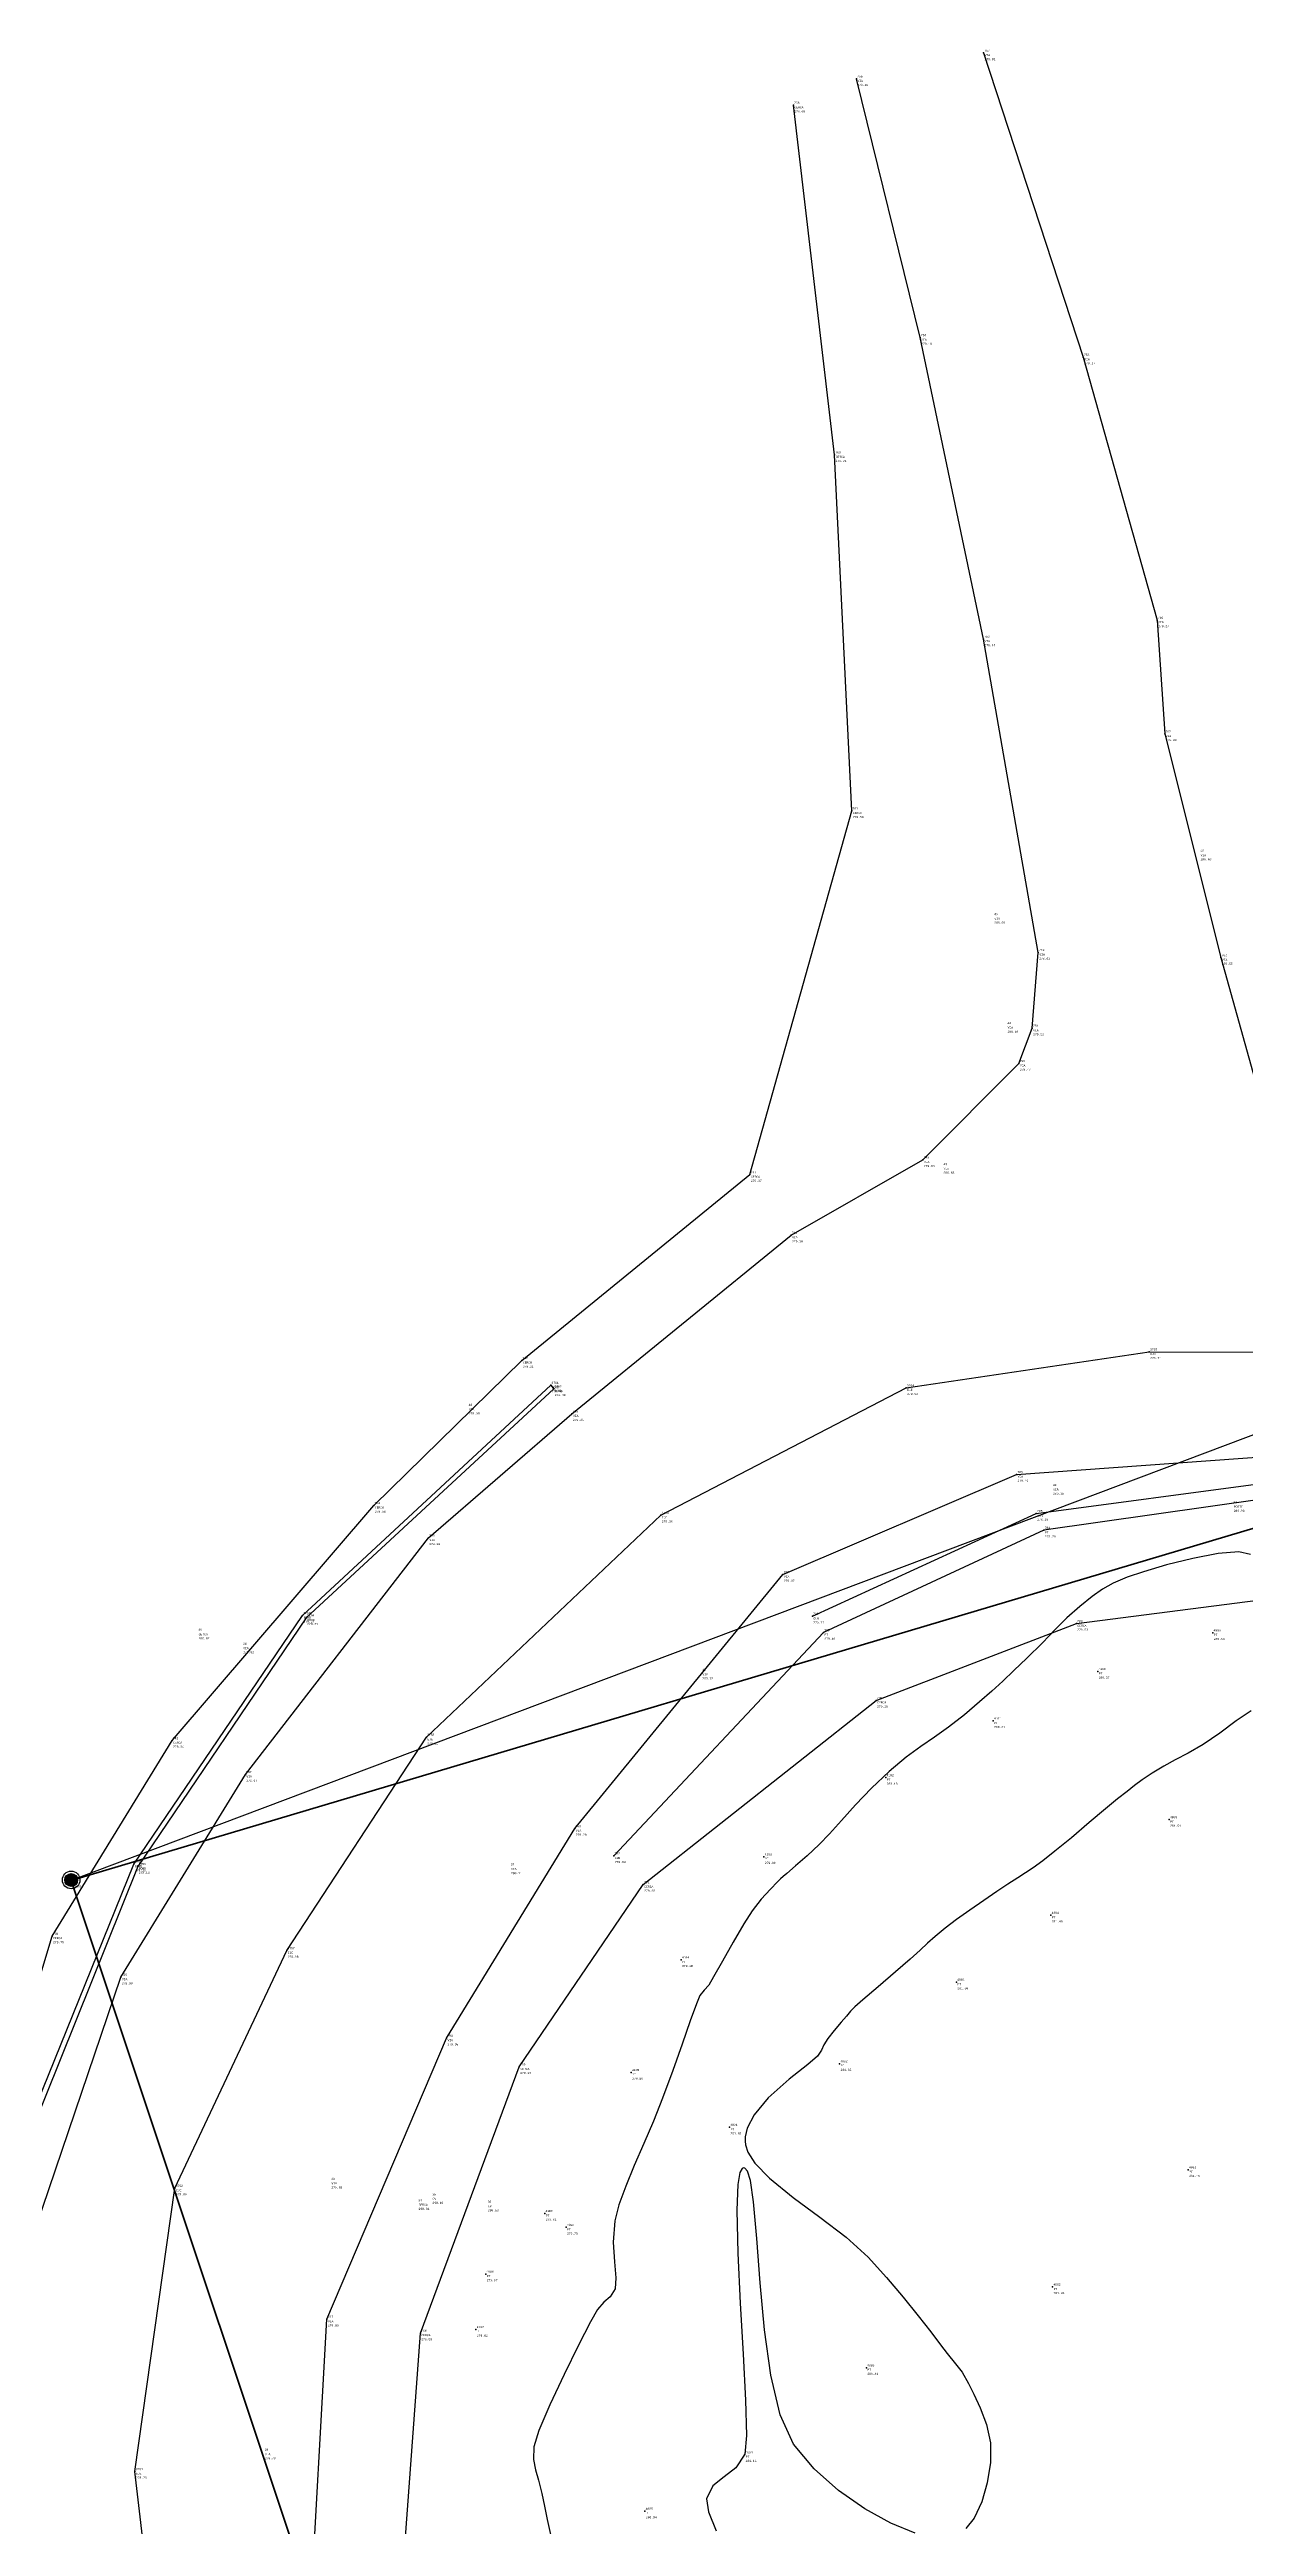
# Model space of a CAD drawing. Header units: metres. Extents: x 5050628 to 5051715, y 2427226 to 2427693.
# Drawn here: x 5050943.1 to 5050971.8, y 2427476.7 to 2427536.1 of the extents above; entities that cross this region are included whole.
import ezdxf
from ezdxf.enums import TextEntityAlignment as Align

# ---------------------------------------------------------------- set-up
doc = ezdxf.new("R2010")
doc.units = ezdxf.units.M
for name, color, linetype in [('1. Eje Vía', 7, 'Continuous'), ('Bordillo', 252, 'Continuous'), ('C-TOPO-MINR-N', 11, 'Continuous'), ('Cerca', 90, 'FENCELINE2'), ('Cuneta N', 150, 'Continuous'), ('CVL_PUNTO', 2, 'Continuous'), ('CVL_PUNTO_COR', 2, 'Continuous'), ('CVL_PUNTO_NUM', 2, 'Continuous'), ('POSTE', 2, 'Continuous'), ('Red Baja Tension', 30, 'Continuous'), ('Vía', 40, 'Continuous')]:
    doc.layers.add(name, color=color, linetype=linetype)
doc.layers.add('Linea del alumbrado', color=2, linetype='Continuous', lineweight=100)
doc.layers.add('Poste Baja tension', color=30, linetype='Continuous', lineweight=100)
doc.styles.add('MONOTXT4', font='monotxt4.shx')
doc.linetypes.add('FENCELINE2', pattern='A,0.25,-0.1,[132,ltypeshp.shx,S=0.1,R=0,X=-0.1,Y=0],-0.1,1', length=1.45)

# ---------------------------------------------------------------- blocks, each defined once
blk = doc.blocks.new('POSTE')
at = {"layer": 'POSTE'}
h = blk.add_hatch(color=30, dxfattribs=at)
edge = h.paths.add_edge_path()
edge.add_arc((992.96, 972.38), 0.558, 0, 360)
at = {"layer": 'POSTE', "color": 30}
for radius in [0.768, 0.558]:
    blk.add_circle((992.96, 972.38, 192.94), radius, dxfattribs=at)
blk = doc.blocks.new('A$Cd4a49434')
at = {"layer": 'POSTE', "xscale": 0.6787685145199105, "yscale": 0.6787685145199105, "zscale": 0.6787685145199105, "rotation": 349.84833}
blk.add_blockref('POSTE', (-779.25, -530.37, 158.25), dxfattribs=at)

msp = doc.modelspace()

# ---------------------------------------------------------------- linework, layer by layer
at = {"layer": '1. Eje Vía', "elevation": 280.286, "flags": 128}
msp.add_lwpolyline([(5050946.008, 2427470.643), (5050945.141, 2427478.061), (5050946.1, 2427484.854), (5050948.781, 2427490.552), (5050952.131, 2427495.671), (5050957.756, 2427500.99), (5050963.641, 2427504.048), (5050969.474, 2427504.908), (5050975.715, 2427504.89), (5050983.118, 2427503.618), (5050988.8, 2427502.216), (5050994.92, 2427500.118), (5051000.012, 2427496.777), (5051004.291, 2427492.048), (5051007.236, 2427486.339), (5051009.27, 2427481.095), (5051011.683, 2427474.781)], dxfattribs=at)
at = {"layer": 'Bordillo'}
msp.add_polyline3d([(5050942.491, 2427486.143, 279.527), (5050945.116, 2427492.627, 279.595), (5050949.162, 2427498.59, 279.734), (5050955.114, 2427504.109, 279.956), (5050955.186, 2427504.024, 279.957), (5050949.25, 2427498.531, 279.736), (5050945.208, 2427492.571, 279.598), (5050942.614, 2427486.106, 279.532)], dxfattribs=at)
at = {"layer": 'C-TOPO-MINR-N', "color": 32, "linetype": 'Continuous', "lineweight": -3}
for points in [[(5050971.903, 2427500.052, 280.966), (5050971.618, 2427500.117, 280.966), (5050971.125, 2427500.073, 280.966), (5050970.517, 2427499.956, 280.966), (5050969.889, 2427499.799, 280.966), (5050969.334, 2427499.638, 280.966), (5050968.946, 2427499.507, 280.966), (5050968.604, 2427499.361, 280.966), (5050968.347, 2427499.215, 280.966), (5050968.105, 2427499.04, 280.966), (5050967.807, 2427498.807, 280.966), (5050967.493, 2427498.535, 280.966), (5050967.212, 2427498.251, 280.966), (5050966.91, 2427497.933, 280.966), (5050966.533, 2427497.561, 280.966), (5050966.223, 2427497.267, 280.966), (5050965.957, 2427497.015, 280.966), (5050965.696, 2427496.775, 280.966), (5050965.403, 2427496.516, 280.966), (5050965.038, 2427496.208, 280.966), (5050964.658, 2427495.912, 280.966), (5050964.321, 2427495.674, 280.966), (5050963.995, 2427495.449, 280.966), (5050963.644, 2427495.189, 280.966), (5050963.236, 2427494.848, 280.966), (5050962.81, 2427494.445, 280.966), (5050962.429, 2427494.046, 280.966), (5050962.092, 2427493.674, 280.966), (5050961.801, 2427493.35, 280.966), (5050961.557, 2427493.096, 280.966), (5050961.266, 2427492.828, 280.966), (5050960.988, 2427492.583, 280.966), (5050960.777, 2427492.404, 280.966), (5050960.691, 2427492.332, 280.966), (5050960.626, 2427492.276, 280.966), (5050960.555, 2427492.205, 280.966), (5050960.383, 2427492.027, 280.966), (5050960.163, 2427491.782, 280.966), (5050959.946, 2427491.507, 280.966), (5050959.744, 2427491.192, 280.966), (5050959.49, 2427490.756, 280.966), (5050959.233, 2427490.299, 280.966), (5050959.022, 2427489.922, 280.966), (5050958.907, 2427489.726, 280.966), (5050958.794, 2427489.602, 280.966), (5050958.691, 2427489.473, 280.966), (5050958.609, 2427489.273, 280.966), (5050958.462, 2427488.866, 280.966), (5050958.268, 2427488.312, 280.966), (5050958.04, 2427487.674, 280.966), (5050957.797, 2427487.012, 280.966), (5050957.579, 2427486.466, 280.966), (5050957.347, 2427485.923, 280.966), (5050957.119, 2427485.397, 280.966), (5050956.914, 2427484.904, 280.966), (5050956.751, 2427484.458, 280.966), (5050956.65, 2427484.073, 280.966), (5050956.609, 2427483.558, 280.966), (5050956.64, 2427483.089, 280.966), (5050956.678, 2427482.704, 280.966), (5050956.658, 2427482.44, 280.966), (5050956.541, 2427482.252, 280.966), (5050956.392, 2427482.125, 280.966), (5050956.233, 2427481.946, 280.966), (5050956.071, 2427481.652, 280.966), (5050955.783, 2427481.091, 280.966), (5050955.435, 2427480.387, 280.966), (5050955.096, 2427479.663, 280.966), (5050954.831, 2427479.043, 280.966), (5050954.707, 2427478.651, 280.966), (5050954.698, 2427478.346, 280.966), (5050954.746, 2427478.101, 280.966), (5050954.823, 2427477.853, 280.966), (5050954.902, 2427477.538, 280.966), (5050954.963, 2427477.234, 280.966), (5050955.032, 2427476.909, 280.966), (5050955.109, 2427476.549, 280.966)], [(5050971.92, 2427496.301, 281.966), (5050971.561, 2427496.061, 281.966), (5050971.168, 2427495.766, 281.966), (5050970.765, 2427495.492, 281.966), (5050970.402, 2427495.285, 281.966), (5050970.097, 2427495.123, 281.966), (5050969.82, 2427494.974, 281.966), (5050969.542, 2427494.806, 281.966), (5050969.302, 2427494.644, 281.966), (5050969.119, 2427494.51, 281.966), (5050968.941, 2427494.369, 281.966), (5050968.714, 2427494.188, 281.966), (5050968.423, 2427493.95, 281.966), (5050968.03, 2427493.62, 281.966), (5050967.603, 2427493.26, 281.966), (5050967.211, 2427492.933, 281.966), (5050966.921, 2427492.703, 281.966), (5050966.69, 2427492.539, 281.966), (5050966.504, 2427492.419, 281.966), (5050966.317, 2427492.301, 281.966), (5050966.079, 2427492.145, 281.966), (5050965.819, 2427491.967, 281.966), (5050965.504, 2427491.753, 281.966), (5050965.169, 2427491.522, 281.966), (5050964.849, 2427491.294, 281.966), (5050964.579, 2427491.09, 281.966), (5050964.335, 2427490.891, 281.966), (5050964.153, 2427490.727, 281.966), (5050963.973, 2427490.559, 281.966), (5050963.738, 2427490.348, 281.966), (5050963.384, 2427490.044, 281.966), (5050962.966, 2427489.687, 281.966), (5050962.601, 2427489.375, 281.966), (5050962.41, 2427489.207, 281.966), (5050962.307, 2427489.096, 281.966), (5050962.21, 2427488.981, 281.966), (5050962.085, 2427488.839, 281.966), (5050961.914, 2427488.64, 281.966), (5050961.759, 2427488.442, 281.966), (5050961.668, 2427488.293, 281.966), (5050961.606, 2427488.167, 281.966), (5050961.514, 2427488.018, 281.966), (5050961.281, 2427487.821, 281.966), (5050960.835, 2427487.473, 281.966), (5050960.332, 2427487.019, 281.966), (5050959.992, 2427486.612, 281.966), (5050959.827, 2427486.296, 281.966), (5050959.778, 2427486.086, 281.966), (5050959.776, 2427485.982, 281.966), (5050959.787, 2427485.896, 281.966), (5050959.845, 2427485.721, 281.966), (5050960.014, 2427485.456, 281.966), (5050960.361, 2427485.094, 281.966), (5050960.93, 2427484.632, 281.966), (5050961.571, 2427484.161, 281.966), (5050962.198, 2427483.683, 281.966), (5050962.728, 2427483.2, 281.966), (5050963.167, 2427482.714, 281.966), (5050963.57, 2427482.239, 281.966), (5050963.929, 2427481.797, 281.966), (5050964.231, 2427481.41, 281.966), (5050964.468, 2427481.1, 281.966), (5050964.627, 2427480.888, 281.966), (5050964.827, 2427480.642, 281.966), (5050964.981, 2427480.442, 281.966), (5050965.134, 2427480.171, 281.966), (5050965.261, 2427479.918, 281.966), (5050965.418, 2427479.586, 281.966), (5050965.564, 2427479.191, 281.966), (5050965.66, 2427478.748, 281.966), (5050965.665, 2427478.274, 281.966), (5050965.587, 2427477.793, 281.966), (5050965.457, 2427477.338, 281.966), (5050965.269, 2427476.943, 281.966), (5050965.072, 2427476.693, 281.966)], [(5050963.857, 2427476.585, 281.966), (5050963.276, 2427476.824, 281.966), (5050962.647, 2427477.167, 281.966), (5050962.018, 2427477.604, 281.966), (5050961.434, 2427478.123, 281.966), (5050960.942, 2427478.714, 281.966), (5050960.62, 2427479.418, 281.966), (5050960.395, 2427480.369, 281.966), (5050960.242, 2427481.461, 281.966), (5050960.138, 2427482.589, 281.966), (5050960.059, 2427483.646, 281.966), (5050959.982, 2427484.528, 281.966), (5050959.906, 2427485.036, 281.966), (5050959.832, 2427485.266, 281.966), (5050959.773, 2427485.335, 281.966), (5050959.739, 2427485.341, 281.966), (5050959.707, 2427485.326, 281.966), (5050959.654, 2427485.231, 281.966), (5050959.602, 2427484.942, 281.966), (5050959.577, 2427484.328, 281.966), (5050959.6, 2427483.295, 281.966), (5050959.659, 2427482.099, 281.966), (5050959.73, 2427480.878, 281.966), (5050959.789, 2427479.774, 281.966), (5050959.812, 2427478.926, 281.966), (5050959.774, 2427478.475, 281.966), (5050959.557, 2427478.149, 281.966), (5050959.271, 2427477.93, 281.966), (5050959.005, 2427477.716, 281.966), (5050958.852, 2427477.403, 281.966), (5050958.898, 2427477.093, 281.966), (5050959.081, 2427476.637, 281.966)]]:
    msp.add_polyline3d(points, dxfattribs=at)
at = {"layer": 'Cerca', "flags": 128}
for points, elevation in [([(5050943.822, 2427413.849), (5050957.019, 2427417.11), (5050958.798, 2427420.411), (5050960.231, 2427425.451), (5050960.211, 2427428.839), (5050957.871, 2427434.561), (5050955.171, 2427439.799), (5050952.125, 2427445.483), (5050947.977, 2427453.439), (5050945.329, 2427458.805), (5050942.698, 2427464.379), (5050940.98, 2427470.196), (5050940.348, 2427476.46), (5050940.98, 2427483.689), (5050943.152, 2427490.902), (5050946.032, 2427495.589), (5050950.871, 2427501.227), (5050954.421, 2427504.704), (5050959.894, 2427509.158), (5050962.337, 2427517.881), (5050961.925, 2427526.421), (5050960.935, 2427534.803)], 278.059), ([(5050974.648, 2427403.009), (5050974.087, 2427403.657), (5050972.488, 2427408.229), (5050970.403, 2427411.399), (5050969.471, 2427413.283), (5050969.248, 2427415.495), (5050970.507, 2427420.085), (5050971.096, 2427422.2), (5050971.56, 2427426.841), (5050971.283, 2427429.947), (5050970.45, 2427433.378), (5050968.473, 2427438.338), (5050965.521, 2427444.127), (5050961.933, 2427450.972), (5050957.394, 2427459.623), (5050954.492, 2427465.268), (5050953.127, 2427468.349), (5050951.501, 2427474.751), (5050951.987, 2427481.382), (5050954.36, 2427487.765), (5050957.334, 2427492.135), (5050962.92, 2427496.553), (5050967.723, 2427498.394), (5050972.385, 2427498.997), (5050977.369, 2427497.848), (5050983.192, 2427496.549), (5050985.271, 2427496.424), (5050990.815, 2427495.224), (5050995.507, 2427492.991), (5050999.158, 2427489.401), (5051001.516, 2427485.378), (5051003.026, 2427482.619), (5051005.386, 2427476.192), (5051008.641, 2427468.572), (5051012.663, 2427457.628), (5051016.366, 2427448.797), (5051019.33, 2427441.846), (5051021.66, 2427436.096), (5051023.95, 2427430.261), (5051026.173, 2427412.444)], 279.535)]:
    msp.add_lwpolyline(points, dxfattribs=dict(at, elevation=elevation))
at = {"layer": 'Cuneta N'}
for points in [[(5051034.568, 2427409.43, 286.551), (5051030.294, 2427417.339, 285.906), (5051029.367, 2427421.011, 285.544), (5051026.394, 2427428.109, 285.215), (5051025.467, 2427430.878, 285.068), (5051022.864, 2427440.692, 284.632), (5051019.815, 2427449.403, 284.211), (5051016.56, 2427456.545, 283.961), (5051012.027, 2427467.684, 283.039), (5051008.397, 2427476.066, 282.518), (5051005.939, 2427482.62, 282.259), (5051004.399, 2427486.255, 282.131), (5051003.057, 2427489.236, 281.934), (5050999.736, 2427493.566, 281.67), (5050994.152, 2427496.681, 281.4), (5050989.32, 2427498.765, 280.951), (5050983.471, 2427500.115, 280.796), (5050978.179, 2427501.142, 280.62), (5050972.237, 2427501.381, 280.3), (5050966.946, 2427500.632, 280.246), (5050961.657, 2427498.178, 279.957), (5050956.628, 2427492.824, 279.505)], [(5050961.391, 2427498.569, 279.639), (5050966.763, 2427501.034, 279.746), (5050972.272, 2427501.766, 279.849), (5050978.256, 2427501.519, 280.136), (5050983.592, 2427500.616, 280.35), (5050989.498, 2427499.25, 280.577), (5050994.474, 2427497.374, 280.838), (5051000.015, 2427493.978, 281.25), (5051003.512, 2427489.458, 281.522), (5051004.86, 2427486.612, 281.655), (5051006.354, 2427483, 281.839), (5051008.797, 2427476.173, 282.305), (5051012.512, 2427467.91, 282.739), (5051016.987, 2427456.797, 283.594), (5051020.234, 2427449.872, 283.784), (5051023.372, 2427441.013, 284.257), (5051026.146, 2427431.159, 284.742), (5051027.138, 2427428.374, 285.086), (5051029.769, 2427421.1, 285.505), (5051031.867, 2427416.017, 285.927), (5051034.932, 2427410.555, 286.252)]]:
    msp.add_polyline3d(points, dxfattribs=at)
at = {"layer": 'CVL_PUNTO', "color": 4}
for p in [(5050965.499, 2427536.054, 279.479), (5050965.499, 2427536.054, 279.479), (5050962.447, 2427535.437, 279.62), (5050962.447, 2427535.437, 279.62), (5050960.935, 2427534.803, 279.123), (5050960.935, 2427534.803, 279.123), (5050963.977, 2427529.229, 279.564), (5050963.977, 2427529.229, 279.564), (5050967.889, 2427528.762, 279.637), (5050967.889, 2427528.762, 279.637), (5050961.925, 2427526.421, 279.672), (5050961.925, 2427526.421, 279.672), (5050965.496, 2427522.002, 279.91), (5050965.496, 2427522.002, 279.91), (5050969.663, 2427522.457, 279.738), (5050969.663, 2427522.457, 279.738), (5050969.842, 2427519.729, 279.871), (5050969.842, 2427519.729, 279.871), (5050962.337, 2427517.881, 279.967), (5050962.337, 2427517.881, 279.967), (5050966.811, 2427514.488, 280.091), (5050966.811, 2427514.488, 280.091), (5050971.19, 2427514.362, 280.016), (5050971.19, 2427514.362, 280.016), (5050966.664, 2427512.671, 279.687), (5050966.664, 2427512.671, 279.687), (5050966.345, 2427511.826, 279.941), (5050966.345, 2427511.826, 279.941), (5050964.043, 2427509.513, 280.101), (5050964.043, 2427509.513, 280.101), (5050959.894, 2427509.158, 279.837), (5050959.894, 2427509.158, 279.837), (5050960.881, 2427507.705, 279.962), (5050960.881, 2427507.705, 279.962), (5050969.474, 2427504.908, 280.181), (5050969.474, 2427504.908, 280.181), (5050954.421, 2427504.704, 279.672), (5050954.421, 2427504.704, 279.672), (5050955.114, 2427504.109, 279.956), (5050955.114, 2427504.109, 279.956), (5050955.186, 2427504.024, 279.957), (5050955.186, 2427504.024, 279.957), (5050963.641, 2427504.048, 279.99), (5050963.641, 2427504.048, 279.99), (5050955.624, 2427503.426, 279.745), (5050955.624, 2427503.426, 279.745), (5050966.29, 2427501.97, 279.961), (5050966.29, 2427501.97, 279.961), (5050950.871, 2427501.227, 279.542), (5050950.871, 2427501.227, 279.542), (5050957.756, 2427500.99, 279.831), (5050957.756, 2427500.99, 279.831), (5050966.763, 2427501.034, 279.746), (5050966.763, 2427501.034, 279.746), (5050966.946, 2427500.632, 280.246), (5050966.946, 2427500.632, 280.246), (5050952.179, 2427500.45, 279.594), (5050952.179, 2427500.45, 279.594), (5050960.683, 2427499.568, 279.837), (5050960.683, 2427499.568, 279.837), (5050949.162, 2427498.59, 279.734), (5050949.162, 2427498.59, 279.734), (5050949.25, 2427498.531, 279.736), (5050949.25, 2427498.531, 279.736), (5050961.391, 2427498.569, 279.639), (5050961.391, 2427498.569, 279.639), (5050967.723, 2427498.394, 279.997), (5050967.723, 2427498.394, 279.997), (5050961.657, 2427498.178, 279.957), (5050961.657, 2427498.178, 279.957), (5050970.997, 2427498.174, 280.993), (5050970.997, 2427498.174, 280.993), (5050968.235, 2427497.248, 280.836), (5050968.235, 2427497.248, 280.836), (5050962.92, 2427496.553, 279.86), (5050962.92, 2427496.553, 279.86), (5050965.727, 2427496.061, 280.675), (5050965.727, 2427496.061, 280.675), (5050946.032, 2427495.589, 279.406), (5050946.032, 2427495.589, 279.406), (5050952.131, 2427495.671, 279.579), (5050952.131, 2427495.671, 279.579), (5050947.789, 2427494.776, 279.433), (5050947.789, 2427494.776, 279.433), (5050963.151, 2427494.701, 280.594), (5050963.151, 2427494.701, 280.594), (5050955.691, 2427493.479, 279.665), (5050955.691, 2427493.479, 279.665), (5050969.951, 2427493.693, 281.974), (5050969.951, 2427493.693, 281.974), (5050945.116, 2427492.627, 279.595), (5050945.116, 2427492.627, 279.595), (5050945.208, 2427492.571, 279.598), (5050945.208, 2427492.571, 279.598), (5050956.628, 2427492.824, 279.505), (5050956.628, 2427492.824, 279.505), (5050960.228, 2427492.804, 280.448), (5050960.228, 2427492.804, 280.448), (5050943.61, 2427492.233, 279.007), (5050943.61, 2427492.233, 279.007), (5050957.334, 2427492.135, 279.665), (5050957.334, 2427492.135, 279.665), (5050967.11, 2427491.4, 281.961), (5050967.11, 2427491.4, 281.961), (5050943.152, 2427490.902, 279.213), (5050943.152, 2427490.902, 279.213), (5050948.781, 2427490.552, 279.45), (5050948.781, 2427490.552, 279.45), (5050944.802, 2427489.917, 279.46), (5050944.802, 2427489.917, 279.46), (5050958.242, 2427490.331, 280.362), (5050958.242, 2427490.331, 280.362), (5050964.847, 2427489.797, 281.964), (5050964.847, 2427489.797, 281.964), (5050952.614, 2427488.454, 279.512), (5050952.614, 2427488.454, 279.512), (5050954.36, 2427487.765, 279.615), (5050954.36, 2427487.765, 279.615), (5050957.046, 2427487.631, 280.269), (5050957.046, 2427487.631, 280.269), (5050962.044, 2427487.841, 281.82), (5050962.044, 2427487.841, 281.82), (5050959.404, 2427486.316, 281.492), (5050959.404, 2427486.316, 281.492), (5050970.407, 2427485.298, 281.921), (5050970.407, 2427485.298, 281.921), (5050946.1, 2427484.854, 279.345), (5050946.1, 2427484.854, 279.345), (5050954.97, 2427484.25, 280.078), (5050954.97, 2427484.25, 280.078), (5050955.481, 2427483.917, 280.22), (5050955.481, 2427483.917, 280.22), (5050953.554, 2427482.797, 280.135), (5050953.554, 2427482.797, 280.135), (5050967.154, 2427482.488, 281.893), (5050967.154, 2427482.488, 281.893), (5050949.746, 2427481.715, 279.319), (5050949.746, 2427481.715, 279.319), (5050951.987, 2427481.382, 279.344), (5050951.987, 2427481.382, 279.344), (5050953.32, 2427481.467, 280.088), (5050953.32, 2427481.467, 280.088), (5050962.687, 2427480.551, 281.273), (5050962.687, 2427480.551, 281.273), (5050945.141, 2427478.061, 279.221), (5050945.141, 2427478.061, 279.221), (5050959.766, 2427478.465, 281.596), (5050959.766, 2427478.465, 281.596), (5050957.374, 2427477.111, 281.408), (5050957.374, 2427477.111, 281.408)]:
    msp.add_point(p, dxfattribs=at)
at = {"layer": 'Linea del alumbrado', "elevation": 280.041, "flags": 128}
msp.add_lwpolyline([(5050812.867, 2427369.13), (5050833.83, 2427364.636), (5050857.843, 2427361.544), (5050881.81, 2427356.327), (5050912.191, 2427365.497), (5050933.547, 2427378.473), (5050946.337, 2427393.894), (5050969.149, 2427423.924), (5050960.949, 2427448.329), (5050950.71, 2427470.945), (5050943.61, 2427492.233), (5050972.115, 2427500.722), (5051002.946, 2427500.291), (5051019.315, 2427467.545), (5051026.921, 2427424.142), (5051037.766, 2427401.092)], dxfattribs=at)
at = {"layer": 'Red Baja Tension', "elevation": 285.981, "flags": 128}
msp.add_lwpolyline([(5051005.147, 2427515.419), (5050943.61, 2427492.233)], dxfattribs=at)
at = {"layer": 'Vía'}
for points in [[(5050965.499, 2427536.054, 279.479), (5050967.889, 2427528.762, 279.637), (5050969.663, 2427522.457, 279.738), (5050969.842, 2427519.729, 279.871), (5050971.19, 2427514.362, 280.016), (5050971.957, 2427511.619, 280.104), (5050972.361, 2427510.135, 280.04), (5050972.471, 2427508.424, 280.29), (5050974.968, 2427511.749, 280.444), (5050980.95, 2427513.266, 280.952), (5050987.332, 2427514.435, 281.949), (5050992.989, 2427515.828, 283.257), (5050998.216, 2427517.424, 284.54), (5051004.456, 2427519.372, 285.81), (5051009.724, 2427520.553, 287.173), (5051015.224, 2427521.999, 288.579), (5051020.404, 2427523.602, 289.993)], [(5050942.453, 2427482.988, 279.34), (5050944.802, 2427489.917, 279.46), (5050947.789, 2427494.776, 279.433), (5050952.179, 2427500.45, 279.594), (5050955.624, 2427503.426, 279.745), (5050960.881, 2427507.705, 279.962), (5050964.043, 2427509.513, 280.101), (5050966.345, 2427511.826, 279.941), (5050966.664, 2427512.671, 279.687), (5050966.811, 2427514.488, 280.091), (5050965.496, 2427522.002, 279.91), (5050963.977, 2427529.229, 279.564), (5050962.447, 2427535.437, 279.62)], [(5050949.336, 2427474.411, 279.202), (5050949.746, 2427481.715, 279.319), (5050952.614, 2427488.454, 279.512), (5050955.691, 2427493.479, 279.665), (5050960.683, 2427499.568, 279.837), (5050966.29, 2427501.97, 279.961), (5050972.496, 2427502.417, 280.193), (5050978.426, 2427502.463, 280.461), (5050983.533, 2427501.516, 280.733), (5050989.67, 2427500.039, 280.911), (5050994.797, 2427498.035, 281.099), (5051000.237, 2427494.306, 281.351), (5051004.012, 2427489.651, 281.641), (5051005.475, 2427486.809, 281.878), (5051006.859, 2427483.126, 282.022), (5051009.461, 2427476.467, 282.412)]]:
    msp.add_polyline3d(points, dxfattribs=at)

# ---------------------------------------------------------------- block references
at = {"layer": 'Poste Baja tension', "xscale": 0.4053535161564476, "yscale": 0.4053535161564476, "zscale": 0.4053535161564476, "rotation": 359.587882972625}
msp.add_blockref('A$Cd4a49434', (5050943.398, 2427492.035, 162.986), dxfattribs=at)

# ---------------------------------------------------------------- texts
at = {"layer": 'CVL_PUNTO_COR', "color": 4, "style": 'MONOTXT4'}
for s, p in [('279.01', (5050965.522, 2427535.931, 279.479)), ('279.15', (5050962.47, 2427535.314, 279.62)), ('278.66', (5050960.958, 2427534.68, 279.123)), ('279.10', (5050964, 2427529.106, 279.564)), ('279.17', (5050967.912, 2427528.639, 279.637)), ('279.21', (5050961.948, 2427526.298, 279.672)), ('279.27', (5050969.686, 2427522.334, 279.738)), ('279.44', (5050965.519, 2427521.879, 279.91)), ('279.40', (5050969.865, 2427519.606, 279.871)), ('279.50', (5050962.36, 2427517.758, 279.967)), ('279.62', (5050966.834, 2427514.365, 280.091)), ('279.55', (5050971.213, 2427514.239, 280.016)), ('279.22', (5050966.687, 2427512.548, 279.687)), ('279.47', (5050966.368, 2427511.703, 279.941)), ('279.37', (5050959.917, 2427509.035, 279.837)), ('279.63', (5050964.066, 2427509.39, 280.101)), ('279.50', (5050960.904, 2427507.582, 279.962)), ('279.71', (5050969.497, 2427504.785, 280.181)), ('279.21', (5050954.444, 2427504.581, 279.672)), ('279.49', (5050955.137, 2427503.986, 279.956)), ('279.49', (5050955.209, 2427503.901, 279.957)), ('279.52', (5050963.664, 2427503.925, 279.99)), ('279.28', (5050955.647, 2427503.303, 279.745)), ('279.49', (5050966.313, 2427501.847, 279.961)), ('279.08', (5050950.894, 2427501.104, 279.542)), ('279.36', (5050957.779, 2427500.867, 279.831)), ('279.28', (5050966.786, 2427500.911, 279.746)), ('279.13', (5050952.202, 2427500.327, 279.594)), ('279.78', (5050966.969, 2427500.509, 280.246)), ('279.37', (5050960.706, 2427499.445, 279.837)), ('279.27', (5050949.185, 2427498.467, 279.734)), ('279.27', (5050949.273, 2427498.408, 279.736)), ('279.17', (5050961.414, 2427498.446, 279.639)), ('279.53', (5050967.746, 2427498.271, 279.997)), ('279.49', (5050961.68, 2427498.055, 279.957)), ('280.53', (5050971.02, 2427498.051, 280.993)), ('280.37', (5050968.258, 2427497.125, 280.836)), ('279.39', (5050962.943, 2427496.43, 279.86)), ('280.21', (5050965.75, 2427495.938, 280.675)), ('278.94', (5050946.055, 2427495.466, 279.406)), ('279.11', (5050952.154, 2427495.548, 279.579)), ('278.97', (5050947.812, 2427494.653, 279.433)), ('280.13', (5050963.174, 2427494.578, 280.594)), ('281.51', (5050969.974, 2427493.57, 281.974)), ('279.20', (5050955.714, 2427493.356, 279.665)), ('279.13', (5050945.139, 2427492.504, 279.595)), ('279.13', (5050945.231, 2427492.448, 279.598)), ('279.04', (5050956.651, 2427492.701, 279.505)), ('279.98', (5050960.251, 2427492.681, 280.448)), ('278.54', (5050943.633, 2427492.11, 279.007)), ('279.20', (5050957.357, 2427492.012, 279.665)), ('281.49', (5050967.133, 2427491.277, 281.961)), ('278.75', (5050943.175, 2427490.779, 279.213)), ('278.98', (5050948.804, 2427490.429, 279.45)), ('279.90', (5050958.265, 2427490.208, 280.362)), ('278.99', (5050944.825, 2427489.794, 279.46)), ('281.50', (5050964.87, 2427489.674, 281.964)), ('279.05', (5050952.637, 2427488.331, 279.512)), ('279.15', (5050954.383, 2427487.642, 279.615)), ('281.35', (5050962.067, 2427487.718, 281.82)), ('279.80', (5050957.069, 2427487.508, 280.269)), ('281.03', (5050959.427, 2427486.193, 281.492)), ('281.45', (5050970.43, 2427485.175, 281.921)), ('278.88', (5050946.123, 2427484.731, 279.345)), ('279.61', (5050954.993, 2427484.127, 280.078)), ('279.75', (5050955.504, 2427483.794, 280.22)), ('279.67', (5050953.577, 2427482.674, 280.135)), ('281.43', (5050967.177, 2427482.365, 281.893)), ('278.85', (5050949.769, 2427481.592, 279.319)), ('278.88', (5050952.01, 2427481.259, 279.344)), ('279.62', (5050953.343, 2427481.344, 280.088)), ('280.81', (5050962.71, 2427480.428, 281.273)), ('281.13', (5050959.789, 2427478.342, 281.596)), ('278.75', (5050945.164, 2427477.938, 279.221)), ('280.94', (5050957.397, 2427476.988, 281.408))]:
    msp.add_text(s, height=0.05, dxfattribs=at).set_placement(p, align=Align.TOP_LEFT)
at = {"layer": 'CVL_PUNTO_COR', "color": 0, "style": 'MONOTXT4'}
for s, p in [('280.63', (5050970.704, 2427516.744, 281.097)), ('280.68', (5050965.756, 2427515.224, 281.149)), ('280.54', (5050966.073, 2427512.613, 281.005)), ('280.68', (5050964.538, 2427509.23, 281.151)), ('279.98', (5050953.148, 2427503.458, 280.443)), ('280.85', (5050967.165, 2427501.536, 281.321)), ('280.96', (5050971.498, 2427501.123, 281.426)), ('280.02', (5050946.667, 2427498.064, 280.485)), ('279.82', (5050947.736, 2427497.732, 280.284)), ('280.32', (5050958.752, 2427497.104, 280.787)), ('280.11', (5050954.161, 2427492.435, 280.581)), ('279.88', (5050949.853, 2427484.897, 280.343)), ('280.31', (5050951.943, 2427484.385, 280.776)), ('280.49', (5050952.278, 2427484.529, 280.96)), ('280.53', (5050953.606, 2427484.35, 280.999)), ('279.79', (5050948.256, 2427478.405, 280.258))]:
    msp.add_text(s, height=0.05, dxfattribs=at).set_placement(p, align=Align.TOP_LEFT)
at = {"layer": 'CVL_PUNTO_NUM', "color": 4, "style": 'MONOTXT4'}
for s, p in [('757', (5050965.517, 2427536.072, 279.479)), ('755', (5050962.465, 2427535.455, 279.62)), ('756', (5050960.953, 2427534.821, 279.123)), ('754', (5050963.995, 2427529.247, 279.564)), ('758', (5050967.907, 2427528.78, 279.637)), ('760', (5050961.943, 2427526.439, 279.672)), ('753', (5050965.514, 2427522.02, 279.91)), ('759', (5050969.681, 2427522.475, 279.738)), ('762', (5050969.86, 2427519.747, 279.871)), ('761', (5050962.355, 2427517.899, 279.967)), ('752', (5050966.829, 2427514.506, 280.091)), ('763', (5050971.208, 2427514.38, 280.016)), ('751', (5050966.682, 2427512.689, 279.687)), ('750', (5050966.363, 2427511.844, 279.941)), ('749', (5050964.061, 2427509.531, 280.101)), ('747', (5050959.912, 2427509.176, 279.837)), ('748', (5050960.899, 2427507.723, 279.962)), ('746', (5050954.439, 2427504.722, 279.672)), ('3767', (5050969.492, 2427504.926, 280.181)), ('3761', (5050955.132, 2427504.127, 279.956)), ('3762', (5050955.204, 2427504.042, 279.957)), ('3764', (5050963.659, 2427504.066, 279.99)), ('745', (5050955.642, 2427503.444, 279.745)), ('786', (5050966.308, 2427501.988, 279.961)), ('744', (5050950.889, 2427501.245, 279.542)), ('3763', (5050957.774, 2427501.008, 279.831)), ('785', (5050966.781, 2427501.052, 279.746)), ('784', (5050966.964, 2427500.65, 280.246)), ('743', (5050952.197, 2427500.468, 279.594)), ('787', (5050960.701, 2427499.586, 279.837)), ('3759', (5050949.18, 2427498.608, 279.734)), ('3760', (5050949.268, 2427498.549, 279.736)), ('788', (5050961.409, 2427498.587, 279.639)), ('789', (5050961.675, 2427498.196, 279.957)), ('783', (5050967.741, 2427498.412, 279.997)), ('4099', (5050971.015, 2427498.192, 280.993)), ('4100', (5050968.253, 2427497.266, 280.836)), ('790', (5050962.938, 2427496.571, 279.86)), ('4101', (5050965.745, 2427496.079, 280.675)), ('741', (5050946.05, 2427495.607, 279.406)), ('3758', (5050952.149, 2427495.689, 279.579)), ('742', (5050947.807, 2427494.794, 279.433)), ('4102', (5050963.169, 2427494.719, 280.594)), ('793', (5050955.709, 2427493.497, 279.665)), ('4095', (5050969.969, 2427493.711, 281.974)), ('792', (5050956.646, 2427492.842, 279.505)), ('4103', (5050960.246, 2427492.822, 280.448)), ('740', (5050943.628, 2427492.251, 279.007)), ('3755', (5050945.134, 2427492.645, 279.595)), ('3756', (5050945.226, 2427492.589, 279.598)), ('791', (5050957.352, 2427492.153, 279.665)), ('4094', (5050967.128, 2427491.418, 281.961)), ('738', (5050943.17, 2427490.92, 279.213)), ('3757', (5050948.799, 2427490.57, 279.45)), ('739', (5050944.82, 2427489.935, 279.46)), ('4104', (5050958.26, 2427490.349, 280.362)), ('4093', (5050964.865, 2427489.815, 281.964)), ('794', (5050952.632, 2427488.472, 279.512)), ('795', (5050954.378, 2427487.783, 279.615)), ('4105', (5050957.064, 2427487.649, 280.269)), ('4092', (5050962.062, 2427487.859, 281.82)), ('4091', (5050959.422, 2427486.334, 281.492)), ('4081', (5050970.425, 2427485.316, 281.921)), ('3752', (5050946.118, 2427484.872, 279.345)), ('4106', (5050954.988, 2427484.268, 280.078)), ('4090', (5050955.499, 2427483.935, 280.22)), ('4089', (5050953.572, 2427482.815, 280.135)), ('4082', (5050967.172, 2427482.506, 281.893)), ('797', (5050949.764, 2427481.733, 279.319)), ('796', (5050952.005, 2427481.4, 279.344)), ('4107', (5050953.338, 2427481.485, 280.088)), ('4083', (5050962.705, 2427480.569, 281.273)), ('3751', (5050945.159, 2427478.079, 279.221)), ('4084', (5050959.784, 2427478.483, 281.596)), ('4085', (5050957.392, 2427477.129, 281.408))]:
    msp.add_text(s, height=0.05, dxfattribs=at).set_placement(p, align=Align.BOTTOM_LEFT)
for s, p in [('VIA', (5050965.524, 2427536.029, 279.479)), ('VIA', (5050962.472, 2427535.412, 279.62)), ('CERCA', (5050960.96, 2427534.778, 279.123)), ('VIA', (5050964.002, 2427529.204, 279.564)), ('VIA', (5050967.914, 2427528.737, 279.637)), ('CERCA', (5050961.95, 2427526.396, 279.672)), ('VIA', (5050965.521, 2427521.977, 279.91)), ('VIA', (5050969.688, 2427522.432, 279.738)), ('VIA', (5050969.867, 2427519.704, 279.871)), ('CERCA', (5050962.362, 2427517.856, 279.967)), ('VIA', (5050966.836, 2427514.463, 280.091)), ('VIA', (5050971.215, 2427514.337, 280.016)), ('VIA', (5050966.689, 2427512.646, 279.687)), ('VIA', (5050966.37, 2427511.801, 279.941)), ('CERCA', (5050959.919, 2427509.133, 279.837)), ('VIA', (5050964.068, 2427509.488, 280.101)), ('VIA', (5050960.906, 2427507.68, 279.962)), ('EJE', (5050969.499, 2427504.883, 280.181)), ('CERCA', (5050954.446, 2427504.679, 279.672)), ('BORD', (5050955.139, 2427504.084, 279.956)), ('BORD', (5050955.211, 2427503.999, 279.957)), ('EJE', (5050963.666, 2427504.023, 279.99)), ('VIA', (5050955.649, 2427503.401, 279.745)), ('VIA', (5050966.315, 2427501.945, 279.961)), ('CERCA', (5050950.896, 2427501.202, 279.542)), ('EJE', (5050957.781, 2427500.965, 279.831)), ('CUN', (5050966.788, 2427501.009, 279.746)), ('PT', (5050966.971, 2427500.607, 280.246)), ('VIA', (5050952.204, 2427500.425, 279.594)), ('VIA', (5050960.708, 2427499.543, 279.837)), ('BORD', (5050949.187, 2427498.565, 279.734)), ('BORD', (5050949.275, 2427498.506, 279.736)), ('CUN', (5050961.416, 2427498.544, 279.639)), ('CERCA', (5050967.748, 2427498.369, 279.997)), ('PT', (5050961.682, 2427498.153, 279.957)), ('PT', (5050971.022, 2427498.149, 280.993)), ('PT', (5050968.26, 2427497.223, 280.836)), ('CERCA', (5050962.945, 2427496.528, 279.86)), ('PT', (5050965.752, 2427496.036, 280.675)), ('CERCA', (5050946.057, 2427495.564, 279.406)), ('EJE', (5050952.156, 2427495.646, 279.579)), ('VIA', (5050947.814, 2427494.751, 279.433)), ('PT', (5050963.176, 2427494.676, 280.594)), ('PT', (5050969.976, 2427493.668, 281.974)), ('VIA', (5050955.716, 2427493.454, 279.665)), ('BORD', (5050945.141, 2427492.602, 279.595)), ('BORD', (5050945.233, 2427492.546, 279.598)), ('CUN', (5050956.653, 2427492.799, 279.505)), ('PT', (5050960.253, 2427492.779, 280.448)), ('PBT', (5050943.635, 2427492.208, 279.007)), ('CERCA', (5050957.359, 2427492.11, 279.665)), ('PT', (5050967.135, 2427491.375, 281.961)), ('CERCA', (5050943.177, 2427490.877, 279.213)), ('EJE', (5050948.806, 2427490.527, 279.45)), ('PT', (5050958.267, 2427490.306, 280.362)), ('VIA', (5050944.827, 2427489.892, 279.46)), ('PT', (5050964.872, 2427489.772, 281.964)), ('VIA', (5050952.639, 2427488.429, 279.512)), ('CERCA', (5050954.385, 2427487.74, 279.615)), ('PT', (5050957.071, 2427487.606, 280.269)), ('PT', (5050962.069, 2427487.816, 281.82)), ('PT', (5050959.429, 2427486.291, 281.492)), ('PT', (5050970.432, 2427485.273, 281.921)), ('EJE', (5050946.125, 2427484.829, 279.345)), ('PT', (5050954.995, 2427484.225, 280.078)), ('PT', (5050955.506, 2427483.892, 280.22)), ('PT', (5050953.579, 2427482.772, 280.135)), ('PT', (5050967.179, 2427482.463, 281.893)), ('VIA', (5050949.771, 2427481.69, 279.319)), ('CERCA', (5050952.012, 2427481.357, 279.344)), ('PT', (5050953.345, 2427481.442, 280.088)), ('PT', (5050962.712, 2427480.526, 281.273)), ('EJE', (5050945.166, 2427478.036, 279.221)), ('PT', (5050959.791, 2427478.44, 281.596)), ('PT', (5050957.399, 2427477.086, 281.408))]:
    msp.add_text(s, height=0.05, dxfattribs=at).set_placement(p, align=Align.TOP_LEFT)
at = {"layer": 'CVL_PUNTO_NUM', "color": 0, "style": 'MONOTXT4'}
for s, p in [('46', (5050970.699, 2427516.885, 281.097)), ('45', (5050965.751, 2427515.365, 281.149)), ('44', (5050966.068, 2427512.754, 281.005)), ('43', (5050964.533, 2427509.371, 281.151)), ('40', (5050953.143, 2427503.599, 280.443)), ('42', (5050967.16, 2427501.677, 281.321)), ('60', (5050971.493, 2427501.264, 281.426)), ('39', (5050946.662, 2427498.205, 280.485)), ('38', (5050947.731, 2427497.873, 280.284)), ('41', (5050958.747, 2427497.245, 280.787)), ('37', (5050954.156, 2427492.576, 280.581)), ('33', (5050949.848, 2427485.038, 280.343)), ('34', (5050951.938, 2427484.526, 280.776)), ('35', (5050952.273, 2427484.67, 280.96)), ('36', (5050953.601, 2427484.491, 280.999)), ('29', (5050948.251, 2427478.546, 280.258))]:
    msp.add_text(s, height=0.05, dxfattribs=at).set_placement(p, align=Align.BOTTOM_LEFT)
for s, p in [('VIA', (5050970.706, 2427516.842, 281.097)), ('VIA', (5050965.758, 2427515.322, 281.149)), ('VIA', (5050966.075, 2427512.711, 281.005)), ('VIA', (5050964.54, 2427509.328, 281.151)), ('VIA', (5050953.15, 2427503.556, 280.443)), ('VIA', (5050967.167, 2427501.634, 281.321)), ('POSTE', (5050971.5, 2427501.221, 281.426)), ('SERCA', (5050946.669, 2427498.162, 280.485)), ('VIA', (5050947.738, 2427497.83, 280.284)), ('VIA', (5050958.754, 2427497.202, 280.787)), ('VIA', (5050954.163, 2427492.533, 280.581)), ('VIA', (5050949.855, 2427484.995, 280.343)), ('CV', (5050952.28, 2427484.627, 280.96)), ('SERCA', (5050951.945, 2427484.483, 280.776)), ('CV', (5050953.608, 2427484.448, 280.999)), ('V A', (5050948.258, 2427478.503, 280.258))]:
    msp.add_text(s, height=0.05, dxfattribs=at).set_placement(p, align=Align.TOP_LEFT)

doc.saveas('drawing.dxf')
